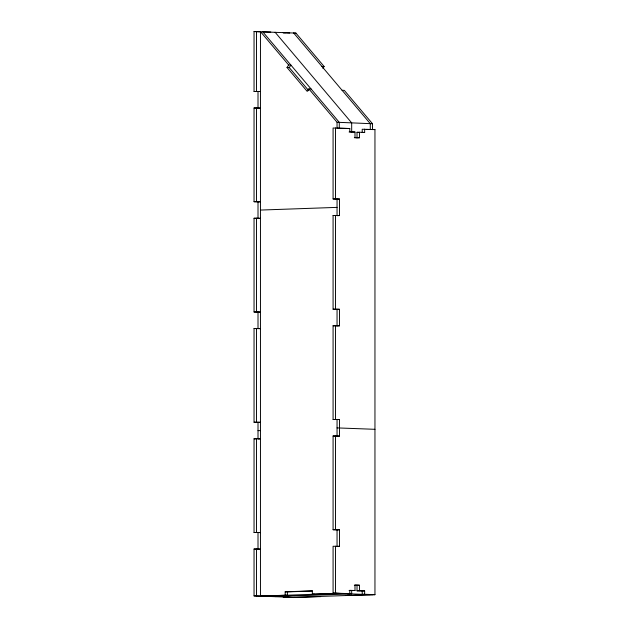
<?xml version="1.0" encoding="UTF-8"?>
<svg xmlns="http://www.w3.org/2000/svg" width="629" height="629" viewBox="0 0 629 629"><rect width="100%" height="100%" fill="white"/><g stroke="black" fill="none" stroke-linecap="round" stroke-linejoin="round"><path stroke-width="0.94" d="M285.173 595.105L285.173 591.803L287.406 591.897L287.406 595.199L260.453 595.97L260.453 31.615L288.656 64.991L290.889 65.086L289.254 67.602L287.021 67.507L288.656 64.991M333.079 198.945L339.495 199.023L339.495 215.566L337.05 215.653L337.05 199.11L333.079 198.945L333.079 128.009L349.787 128.52L349.787 131.831L354.992 132.051L354.992 137.562L359.458 137.751L359.458 132.239L357.013 132.318L357.013 137.837L359.458 137.751M351.682 590.6L351.682 593.902L275.085 596.591M311.072 88.972L308.847 88.878L307.211 91.394L287.021 67.507M322.897 68.372L324.124 66.485L295.921 33.109L254.045 31.536L254.045 91.457L260.453 91.535L254.045 91.457M270.745 32.048L263.551 31.937M285.629 32.677L283.184 32.763L289.733 33.038M293.476 33.195L295.921 33.109M254.045 107.991L260.453 108.078L254.045 107.991L254.045 201.712L260.453 201.799L254.045 201.712M349.787 128.52L337.05 128.174L337.05 122.254L308.847 88.878M345.565 595.553L374.955 594.696L374.955 129.582L362.218 129.236L362.218 132.538M366.699 129.425L374.955 129.582M354.992 132.051L349.079 131.988M363.035 132.515L364.663 132.452L364.663 129.149M337.05 199.11L339.495 199.023M260.453 210.062L337.05 207.381M254.045 218.255L260.453 218.334L254.045 218.255L254.045 311.976L260.453 312.055L254.045 311.976M337.859 546.397L339.495 546.342L339.495 529.807L333.079 529.72L333.079 435.999L339.495 436.086L339.495 419.543L333.079 419.464L333.079 325.743L339.495 325.822L339.495 309.287L333.079 309.201L333.079 215.48L339.495 215.566M333.079 309.201L339.495 309.287M254.045 422.232L260.453 422.311L254.045 422.232L254.045 328.511L260.453 328.597L258.826 328.652M333.079 325.743L339.495 325.822M333.079 419.464L339.495 419.543M258.008 430.668L260.453 430.582M337.05 427.901L374.955 429.308M254.045 532.496L260.453 532.574L254.045 532.496L254.045 438.775L260.453 438.853L258.008 438.94L258.008 422.397M333.079 435.999L339.495 436.086M333.079 529.72L339.495 529.807M254.045 549.031L260.453 549.109L254.045 549.031L254.045 595.891L270.745 596.41M339.495 546.342L333.079 546.263L333.079 593.123L372.51 594.782M354.331 585.198L359.458 585.222L359.458 590.733L364.663 590.953L364.663 594.263L374.955 594.696M285.173 591.803L312.33 590.843L312.33 594.153L314.563 594.248M287.406 591.897L312.621 591.008M359.458 585.222L354.992 585.033L354.992 590.545L349.079 590.489M357.013 585.308L357.013 590.82L359.458 590.733M357.013 590.82L364.663 590.953M254.045 595.891L295.921 597.464M333.079 593.123L349.787 593.634L349.787 590.324L354.992 590.545M312.33 594.153L337.05 593.289M262.686 596.064L339.283 593.383M347.342 593.721L349.787 593.634M285.629 597.031L283.184 597.118L293.476 597.55L320.633 596.599L318.408 596.504M364.663 594.263L362.218 594.35L362.218 591.04M293.688 597.369L370.284 594.688M254.045 31.536L259.746 31.772M321.891 66.391L324.124 66.485M342.074 90.277L344.307 90.372L372.51 123.748L372.51 129.668M337.05 122.254L372.51 123.748M359.458 132.239L364.663 132.452M357.013 132.318L358.75 132.397M354.331 137.72L357.013 137.837M333.079 215.48L334.667 215.55M254.045 328.511L257.214 328.645M254.045 438.775L255.626 438.838M293.688 33.015L370.284 123.654L370.284 129.574M275.085 32.228L351.682 122.867L351.682 132.098M262.686 31.709L339.283 122.348L339.283 128.269M289.254 67.602L308.808 90.741M337.05 309.374L337.05 325.908M337.05 419.629L337.05 436.172M337.05 529.885L337.05 546.428M335.524 127.923L335.524 198.858M335.524 215.393L335.524 309.114M335.524 325.657L335.524 419.378M335.524 435.913L335.524 529.634M335.524 546.176L335.524 593.037M258.008 91.622L258.008 108.157M258.008 201.878L258.008 218.42M258.008 312.141L258.008 328.676M258.008 532.661L258.008 549.196M256.49 31.45L256.49 91.37M256.49 107.905L256.49 201.626M256.49 218.169L256.49 311.89M256.49 328.424L256.49 422.145M256.49 438.688L256.49 532.409M256.49 548.944L256.49 595.805"/></g></svg>
